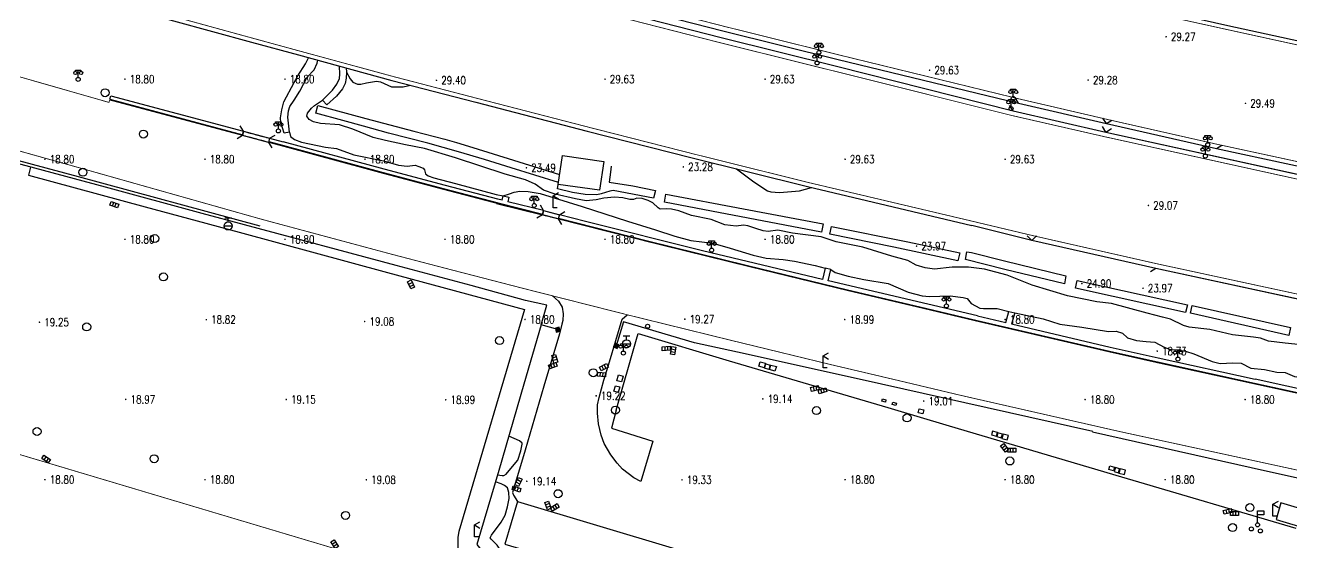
# Model space of a CAD drawing. Extents: x 404846 to 408477, y 3390929 to 3392894.
# Drawn here: x 405858.9 to 406017.2, y 3392216.5 to 3392281.1 of the extents above; entities that cross this region are included whole.
import ezdxf
from ezdxf.enums import TextEntityAlignment as Align

# ---------------------------------------------------------------- set-up
doc = ezdxf.new("R2010")
doc.units = 0
doc.header["$LTSCALE"] = 0.5
doc.linetypes.add('X5', pattern=[3, 2, -1])
doc.layers.get('0').update_dxf_attribs({"linetype": 'CONTINUOUS'})
doc.layers.add('ASSIST', color=7, linetype='CONTINUOUS', plot=False)
for name, color, linetype in [('DLDW', 11, 'CONTINUOUS'), ('DLSS', 4, 'CONTINUOUS'), ('DMTZ', 3, 'CONTINUOUS'), ('FZTZ', 7, 'CONTINUOUS'), ('GCD', 1, 'CONTINUOUS'), ('GXYZ', 2, 'CONTINUOUS'), ('JMD', 6, 'CONTINUOUS'), ('SXSS', 5, 'CONTINUOUS'), ('ZBTZ', 3, 'CONTINUOUS')]:
    doc.layers.add(name, color=color, linetype=linetype)
doc.styles.add('HZ', font='rs.shx', dxfattribs={"width": 0.8, "bigfont": 'hztxt.shx'})
doc.linetypes.add('10411', pattern='A,2,[150,AAA.SHX,S=1,R=0,X=0,Y=1],2,[151,AAA.SHX,S=1,R=0,X=0,Y=3],1e-11', length=4)
doc.linetypes.add('10421', pattern='A,2,[150,AAA.SHX,S=0.5,R=0,X=0,Y=0.5],1e-11', length=2)
doc.linetypes.add('10422', pattern='A,0.75,[150,AAA.SHX,S=0.5,R=0,X=0,Y=0.5],1.5,[177,AAA.SHX,S=1,R=0,X=0,Y=0.4],0.75', length=3)
doc.linetypes.add('1161', pattern='A,0,[149,AAA.SHX,S=0.15,R=0,X=0,Y=0],-1.6', length=1.6)
doc.linetypes.add('447', pattern='A,8,-1,[148,AAA.SHX,S=1,R=0,X=0,Y=0],-1', length=10)

# ---------------------------------------------------------------- blocks, each defined once
blk = doc.blocks.new('gc097')
for p, q in [((-0.7, 2), (-0.7, 2.3)), ((-0.7, 2.3), (0.7, 2.3)), ((0, 0.5), (0, 2.3)), ((0.7, 2.3), (0.7, 2))]:
    blk.add_line(p, q)
for centre, radius in [((-0.7, 1.6), 0.4), ((0, 0), 0.5), ((0.73, 1.6), 0.4)]:
    blk.add_circle(centre, radius)
blk = doc.blocks.new('gc098')
for p, q in [((0, 0.5), (0, 3.5)), ((0, 3.5), (1.6, 3.5)), ((1.6, 3.5), (1.6, 2.5)), ((1.6, 2.5), (0, 2.5))]:
    blk.add_line(p, q)
blk.add_circle((0, 0), 0.5)
blk = doc.blocks.new('gc052')
for p, q in [((0, 3), (1.39, 3.8)), ((0, 3), (1.39, 2.2)), ((0, 0), (0, 3)), ((1, 0), (0, 0))]:
    blk.add_line(p, q)
blk = doc.blocks.new('GC200')
at = {"linetype": 'Continuous', "const_width": 0.2, "flags": 128}
blk.add_lwpolyline([(-0.1, 0, 1), (0.1, 0, 1)], format="xyb", close=True, dxfattribs=at)
blk = doc.blocks.new('gc170')
at = {"linetype": 'Continuous'}
blk.add_circle((0, 0), 0.5, dxfattribs=at)
blk = doc.blocks.new('gc188')
blk.add_circle((0, 0), 1)
blk = doc.blocks.new('gc041')
for p, q in [((-1, 0.5), (1, 0.5)), ((-1, -0.5), (-1, 0.5)), ((-0.33, 0.5), (-0.33, -0.5)), ((0.33, 0.5), (0.33, -0.5)), ((1, 0.5), (1, -0.5)), ((1, -0.5), (-1, -0.5))]:
    blk.add_line(p, q)
blk = doc.blocks.new('gc133')
for p, q in [((-1, 0), (1, 0)), ((-0.8, 2), (0.8, 2)), ((0, 1), (0, 2))]:
    blk.add_line(p, q)
blk.add_circle((0, 0), 1)
blk = doc.blocks.new('*U31')
at = {"linetype": 'Continuous'}
for points in [[(0, 0), (0.5, 0.5), (-0.5, 0.5)], [(0, 0), (-0.5, 0.5), (-0.5, -0.5)], [(0, 0), (-0.5, -0.5), (0.5, -0.5)], [(0, 0), (0.5, -0.5), (0.5, 0.5)]]:
    blk.add_solid(points, dxfattribs=at)
blk = doc.blocks.new('gc002')
blk.add_lwpolyline([(-0.5, -0.5), (0.5, -0.5), (0.5, 0.5), (-0.5, 0.5), (-0.5, -0.5)])
at = {"linetype": 'Continuous'}
blk.add_blockref('*U31', (0, 0), dxfattribs=at)

msp = doc.modelspace()

# ---------------------------------------------------------------- linework, layer by layer
at = {"layer": 'ASSIST', "linetype": 'Continuous', "flags": 128}
for points, elevation in [([(405745.902, 3392322.124), (405756.099, 3392318.712), (405772.821, 3392313.184), (405789.092, 3392307.926), (405810.397, 3392301.308), (405830.474, 3392295.229), (405846.415, 3392290.52), (405860.958, 3392286.335), (405877.443, 3392281.671), (405887.174, 3392279.001), (405893.033, 3392277.401), (405904.696, 3392274.224), (405915.207, 3392271.49), (405929.118, 3392267.896), (405942.097, 3392264.595), (405956.645, 3392260.98), (405977.202, 3392256.13)], 29.486), ([(405815.225, 3392316.851), (405835.143, 3392310.837), (405850.975, 3392306.161), (405865.463, 3392301.992), (405881.82, 3392297.375), (405891.478, 3392294.725), (405897.327, 3392293.128), (405908.889, 3392289.983), (405919.299, 3392287.276), (405933.198, 3392283.685), (405946.074, 3392280.408), (405960.483, 3392276.827), (405983.024, 3392271.39)], 29.419), ([(405850.747, 3392305.381), (405865.238, 3392301.211), (405881.598, 3392296.58), (405891.26, 3392293.929), (405897.11, 3392292.332), (405908.676, 3392289.182), (405919.091, 3392286.473), (405932.991, 3392282.882), (405945.868, 3392279.588), (405960.284, 3392276.006), (405982.35, 3392270.426)], 29.824), ([(405983.024, 3392271.39), (405994.014, 3392268.837), (405994.017, 3392268.836), (406007.761, 3392265.728), (406035.628, 3392259.718), (406054.519, 3392255.836), (406057.584, 3392270.754), (406038.693, 3392274.635), (406009.2, 3392281.039), (406001.226, 3392282.837), (406001.229, 3392282.836), (405986.494, 3392286.237)], 29.514), ([(405982.35, 3392270.426), (405993.957, 3392267.775), (405993.952, 3392267.776), (406021.149, 3392261.797), (406035.428, 3392258.747), (406054.444, 3392254.84), (406051.373, 3392239.896), (406032.358, 3392243.803)], 29.586), ([(406032.358, 3392243.803), (406000.181, 3392250.74), (405984.697, 3392254.248), (405984.697, 3392254.248), (405977.202, 3392256.13)], 29.24)]:
    msp.add_lwpolyline(points, dxfattribs=dict(at, elevation=elevation))
for points, elevation in [([(405886.169, 3392267.869), (405889.443, 3392266.997), (405889.306, 3392266.486), (405886.06, 3392267.35), (405886.169, 3392267.869)], 18.994), ([(405923.687, 3392257.973), (405925.654, 3392257.455), (405925.514, 3392256.922), (405923.542, 3392257.424), (405923.687, 3392257.973)], 18.615)]:
    msp.add_lwpolyline(points, close=True, dxfattribs=dict(at, elevation=elevation))
at = {"layer": 'DLSS', "linetype": 'Continuous'}
for p, q in [((405983.024, 3392271.39), (405982.601, 3392272.069)), ((405982.35, 3392270.426), (405981.924, 3392271.103)), ((405982.35, 3392270.426), (405993.957, 3392267.775)), ((405983.024, 3392271.39), (405994.014, 3392268.837)), ((405993.952, 3392267.776), (405993.521, 3392268.45)), ((405994.017, 3392268.836), (405993.59, 3392269.513)), ((405994.014, 3392268.837), (405994.693, 3392269.26)), ((405994.017, 3392268.836), (406007.761, 3392265.728)), ((405993.952, 3392267.776), (406021.149, 3392261.797)), ((405993.957, 3392267.775), (405994.634, 3392268.201)), ((406007.761, 3392265.728), (406008.438, 3392266.155)), ((405984.697, 3392254.248), (405984.131, 3392254.814)), ((405984.697, 3392254.248), (405985.263, 3392254.814)), ((405984.697, 3392254.248), (405984.697, 3392254.248)), ((406000.181, 3392250.74), (405999.509, 3392250.306)), ((406032.358, 3392243.803), (406000.181, 3392250.74))]:
    msp.add_line(p, q, dxfattribs=at)
at = {"layer": 'DLSS', "linetype": 'Continuous', "const_width": 0.1, "flags": 128}
for points, elevation in [([(405851.141, 3392306.732), (405865.628, 3392302.564), (405881.98, 3392297.952), (405891.636, 3392295.303), (405897.485, 3392293.706), (405909.045, 3392290.57), (405919.452, 3392287.864), (405933.35, 3392284.272), (405946.218, 3392280.98), (405960.622, 3392277.4), (405983.144, 3392271.905)], 29.821), ([(405850.56, 3392304.74), (405865.054, 3392300.57), (405881.417, 3392295.932), (405891.083, 3392293.281), (405896.932, 3392291.684), (405896.919, 3392291.682), (405908.503, 3392288.531), (405918.922, 3392285.821), (405932.822, 3392282.229), (405945.705, 3392278.939), (405960.127, 3392275.355), (405982.215, 3392269.838)], 29.811), ([(405846.559, 3392291.014), (405861.1, 3392286.83), (405877.58, 3392282.165), (405887.31, 3392279.496), (405893.168, 3392277.896), (405904.829, 3392274.724), (405915.337, 3392271.991), (405929.247, 3392268.397), (405942.222, 3392265.093), (405956.766, 3392261.479), (405977.32, 3392256.629)], 29.807), ([(406127.997, 3392265.931), (406111.513, 3392264.194), (406097.218, 3392262.608), (406082.442, 3392265.472), (406059.958, 3392269.792), (406038.586, 3392274.129), (406009.105, 3392280.571), (406001.113, 3392282.332), (405986.377, 3392285.733)], 29.159), ([(405855.055, 3392275.569), (405869.357, 3392271.477), (405869.437, 3392271.776)], 19.135), ([(405869.437, 3392271.776), (405891.009, 3392266.032)], 19.121), ([(405983.144, 3392271.905), (405994.133, 3392269.351), (406007.875, 3392266.244), (406035.739, 3392260.234), (406035.733, 3392260.231), (406057.082, 3392255.796), (406064.637, 3392254.311), (406065.063, 3392254.208), (406065.367, 3392253.821), (406065.416, 3392253.41), (406065.344, 3392252.963), (406065.046, 3392252.546), (406064.664, 3392252.302), (406064.351, 3392252.248), (406056.748, 3392253.738), (406035.308, 3392258.16), (406035.302, 3392258.157), (406021.021, 3392261.207), (405993.823, 3392267.187), (405982.215, 3392269.838)], 29.533), ([(405852.708, 3392266.94), (405865.83, 3392263.266), (405888.429, 3392256.889)], 19.19), ([(405891.009, 3392266.032), (405903.602, 3392262.615), (405911.262, 3392260.583), (405917.802, 3392258.874)], 18.953), ([(405917.802, 3392258.874), (405923.542, 3392257.424), (405925.514, 3392256.922), (405936.656, 3392254.101), (405949.15, 3392251.028), (405961.655, 3392247.989), (405970.671, 3392245.868), (405977.831, 3392244.163)], 18.932), ([(405888.429, 3392256.889), (405895.438, 3392255.005), (405904.599, 3392252.546), (405911.596, 3392250.719), (405921.461, 3392248.172), (405934.361, 3392244.906), (405946.899, 3392241.822), (405959.451, 3392238.772), (405968.488, 3392236.646), (405975.637, 3392234.944)], 19.077), ([(406157.365, 3392216.342), (406141.798, 3392220.028), (406122.681, 3392224.447), (406109.403, 3392227.51), (406094.768, 3392230.923), (406080.808, 3392234.122), (406053.827, 3392239.956), (406032.486, 3392244.399), (406000.312, 3392251.335), (405984.832, 3392254.842), (405977.32, 3392256.629)], 28.898), ([(405977.831, 3392244.163), (405994.401, 3392240.324), (406000.369, 3392238.98), (406012.491, 3392236.338), (406047.673, 3392228.674), (406060.619, 3392225.846), (406094.182, 3392218.381), (406134.928, 3392209.402)], 18.819), ([(405917.301, 3392209.891), (405855.391, 3392228.354), (405835.392, 3392234.278)], 18.787), ([(405975.637, 3392234.944), (405995.598, 3392230.402), (406025.785, 3392223.858)], 18.962)]:
    msp.add_lwpolyline(points, dxfattribs=dict(at, elevation=elevation))
at = {"layer": 'DMTZ', "linetype": '10422', "flags": 128}
for points, elevation in [([(405891.93, 3392267.759), (405891.243, 3392267.622), (405890.852, 3392268.965), (405890.795, 3392269.56), (405890.949, 3392270.532), (405891.232, 3392271.532), (405892.507, 3392273.957), (405892.945, 3392274.813), (405893.921, 3392276.3), (405894.292, 3392277.058)], 19.449), ([(405898.994, 3392275.777), (405899.032, 3392275.253), (405899.017, 3392274.515), (405898.889, 3392273.855), (405898.542, 3392273.155), (405897.784, 3392272.244), (405896.59, 3392271.172), (405896.065, 3392271.766), (405897.282, 3392272.997), (405897.836, 3392273.74), (405898.165, 3392274.473), (405898.226, 3392275.015), (405898.154, 3392276.006)], 23.767), ([(405925.523, 3392261.461), (405919.606, 3392263.316), (405916.274, 3392264.331), (405913.035, 3392265.304), (405909.216, 3392266.383), (405904.312, 3392267.651), (405901.182, 3392268.522), (405898.581, 3392269.21), (405895.226, 3392270.114), (405895.482, 3392271.082), (405901.479, 3392269.477), (405907.481, 3392267.884), (405911.351, 3392266.881), (405912.787, 3392266.461), (405914.841, 3392265.854), (405925.678, 3392262.483)], 23.745), ([(405932.142, 3392263.531), (405932.056, 3392262.764), (405931.894, 3392261.536), (405934.817, 3392261.077), (405937.67, 3392260.479), (405937.434, 3392259.524), (405932.389, 3392260.494), (405931.944, 3392260.389), (405930.891, 3392260.058), (405930.338, 3392259.926), (405928.881, 3392259.999), (405927.284, 3392260.216), (405925.396, 3392260.688), (405925.49, 3392261.245)], 23.829), ([(405981.303, 3392250.629), (405976.409, 3392251.851), (405976.569, 3392252.833), (405977.16, 3392252.737), (405981.28, 3392251.701)], 24.427), ([(405981.28, 3392251.701), (405988.943, 3392249.84), (405988.767, 3392248.847), (405981.303, 3392250.629)], 24.691)]:
    msp.add_lwpolyline(points, dxfattribs=dict(at, elevation=elevation))
at = {"layer": 'DMTZ', "linetype": '10411', "flags": 128}
for points, elevation in [([(405899.032, 3392275.253), (405899.484, 3392274.436), (405899.845, 3392274.014), (405900.416, 3392273.743), (405900.832, 3392273.751), (405901.558, 3392273.931), (405902.796, 3392274.147), (405903.277, 3392274.03), (405904.686, 3392273.424), (405906.147, 3392273.422), (405907.043, 3392273.613)], 23.151), ([(405925.114, 3392260.011), (405923.678, 3392260.506), (405922.639, 3392261.259), (405921.408, 3392261.815), (405918.856, 3392262.537), (405912.653, 3392264.543), (405908.787, 3392265.737), (405906.402, 3392266.196), (405903.917, 3392266.701), (405902.378, 3392267.111), (405899.836, 3392268.135), (405898.164, 3392268.657), (405895.785, 3392268.836), (405894.908, 3392269.052), (405894.36, 3392269.349), (405894.103, 3392269.765), (405894.187, 3392270.122), (405894.662, 3392270.747), (405895.047, 3392271.096), (405896.065, 3392271.766)], 23.273), ([(405984.726, 3392248.669), (405981.628, 3392249.89), (405978.784, 3392250.676), (405976.773, 3392250.907), (405974.729, 3392250.912), (405972.542, 3392250.661), (405971.385, 3392250.818), (405970.26, 3392251.162), (405969.218, 3392251.72), (405967.206, 3392252.281), (405963.566, 3392253.412), (405960.227, 3392254.063), (405958.381, 3392254.689), (405954.784, 3392255.143), (405952.944, 3392255.516), (405951.727, 3392255.349), (405951.135, 3392255.439), (405950.197, 3392255.725), (405949.191, 3392256.065), (405948.658, 3392256.163), (405947.745, 3392256.03), (405946.335, 3392256.19), (405944.606, 3392256.867), (405942.162, 3392257.346), (405940.566, 3392257.935), (405939.654, 3392258.152), (405938.984, 3392258.209), (405938.243, 3392258.153), (405937.983, 3392258.3), (405937.334, 3392258.949), (405936.767, 3392259.25), (405935.993, 3392259.497), (405935.35, 3392259.53), (405934.899, 3392259.366), (405934.466, 3392259.365), (405933.573, 3392259.558), (405932.537, 3392259.641), (405931.187, 3392259.531), (405930.232, 3392259.323), (405928.983, 3392259.178), (405927.684, 3392259.427), (405925.114, 3392260.011)], 23.595), ([(405999.111, 3392245.16), (405994.651, 3392246.37), (405992.835, 3392246.597), (405989.167, 3392247.33), (405984.726, 3392248.669)], 24.163), ([(406022.813, 3392240.378), (406020.891, 3392240.953), (406017.555, 3392241.304), (406016.376, 3392241.431), (406014.278, 3392241.672), (406013.276, 3392242.025), (406012.389, 3392242.183), (406009.795, 3392242.475), (406006.96, 3392243.127), (406004.379, 3392243.415), (406003.656, 3392243.644), (406002.009, 3392244.432), (406001.023, 3392244.674), (405999.111, 3392245.16)], 24.034)]:
    msp.add_lwpolyline(points, dxfattribs=dict(at, elevation=elevation))
at = {"layer": 'DMTZ', "linetype": '10422', "flags": 128}
for points, elevation in [([(405930.646, 3392260.512), (405925.49, 3392261.245), (405926.04, 3392264.854), (405931.199, 3392264.095), (405930.646, 3392260.512)], 24.181), ([(405958.423, 3392255.274), (405944.67, 3392257.919), (405938.771, 3392259.031), (405938.963, 3392260.016), (405948.65, 3392258.178), (405958.627, 3392256.298), (405958.423, 3392255.274)], 24.125), ([(405959.668, 3392255.993), (405969.205, 3392254.053), (405975.688, 3392252.698), (405975.446, 3392251.689), (405967.443, 3392253.396), (405959.439, 3392255.012), (405959.668, 3392255.993)], 24.229), ([(405990.365, 3392249.241), (406004.135, 3392246.196), (406003.902, 3392245.238), (405990.158, 3392248.291), (405990.365, 3392249.241)], 24.781), ([(406004.75, 3392246.122), (406017.043, 3392243.371), (406016.834, 3392242.397), (406004.537, 3392245.159), (406004.75, 3392246.122)], 24.692)]:
    msp.add_lwpolyline(points, close=True, dxfattribs=dict(at, elevation=elevation))
at = {"layer": 'DMTZ', "linetype": '10421', "elevation": 23.481, "flags": 128}
msp.add_lwpolyline([(405947.805, 3392263.177), (405949.949, 3392261.548), (405951.657, 3392260.435), (405952.09, 3392260.294), (405953.181, 3392260.24), (405955.661, 3392260.436), (405957.177, 3392260.855)], dxfattribs=at)
at = {"layer": 'FZTZ', "linetype": 'Continuous', "flags": 128}
for points, elevation in [([(405951.26, 3392238.327), (405950.584, 3392238.527), (405950.755, 3392239.103), (405951.431, 3392238.903), (405951.26, 3392238.327)], 19.601), ([(405951.843, 3392238.137), (405951.297, 3392238.299), (405951.455, 3392238.832), (405952.001, 3392238.67), (405951.843, 3392238.137)], 19.414), ([(405952.599, 3392237.913), (405951.922, 3392238.114), (405952.093, 3392238.69), (405952.769, 3392238.49), (405952.599, 3392237.913)], 19.601), ([(405933.607, 3392237.29), (405933.396, 3392236.575), (405932.849, 3392236.736), (405933.061, 3392237.451), (405933.607, 3392237.29)], 19.608), ([(405933.21, 3392235.948), (405933.004, 3392235.251), (405932.458, 3392235.413), (405932.664, 3392236.11), (405933.21, 3392235.948)], 19.618), ([(405966.39, 3392234.042), (405965.937, 3392234.16), (405966.018, 3392234.467), (405966.47, 3392234.348), (405966.39, 3392234.042)], 20.628), ([(405967.71, 3392233.631), (405967.257, 3392233.749), (405967.338, 3392234.056), (405967.79, 3392233.937), (405967.71, 3392233.631)], 20.57), ([(405970.62, 3392233.234), (405971.207, 3392233.078), (405971.075, 3392232.585), (405970.489, 3392232.741), (405970.62, 3392233.234)], 21.166), ([(405979.666, 3392229.982), (405980.275, 3392229.817), (405980.392, 3392230.251), (405979.783, 3392230.415), (405979.666, 3392229.982)], 21.253), ([(405980.882, 3392229.602), (405981.011, 3392230.073), (405980.462, 3392230.223), (405980.334, 3392229.752), (405980.882, 3392229.602)], 19.475), ([(405981.102, 3392230.068), (405980.959, 3392229.511), (405981.623, 3392229.341), (405981.766, 3392229.899), (405981.102, 3392230.068)], 19.557), ([(405994.909, 3392225.491), (405994.314, 3392225.657), (405994.439, 3392226.104), (405995.034, 3392225.938), (405994.909, 3392225.491)], 21.276), ([(405995.513, 3392225.243), (405995.655, 3392225.732), (405995.143, 3392225.881), (405995.001, 3392225.392), (405995.513, 3392225.243)], 19.409), ([(405995.581, 3392225.191), (405996.264, 3392225.013), (405996.404, 3392225.554), (405995.721, 3392225.731), (405995.581, 3392225.191)], 19.581)]:
    msp.add_lwpolyline(points, close=True, dxfattribs=dict(at, elevation=elevation))
at = {"layer": 'JMD', "linetype": '447', "flags": 128}
for points, elevation in [([(405886.313, 3392256.182), (405881, 3392257.618), (405868.93, 3392260.881), (405857.301, 3392264.002)], 21.736), ([(405905.246, 3392251.13), (405886.313, 3392256.182)], 21.698), ([(405923.379, 3392243.714), (405924.069, 3392246.148), (405921.436, 3392246.75), (405914.618, 3392248.634), (405905.246, 3392251.13)], 21.883), ([(405925.45, 3392243.114), (405923.379, 3392243.714), (405921.208, 3392236.288), (405918.064, 3392225.509), (405915.326, 3392216.267), (405919.75, 3392210.84), (405932.421, 3392207.085), (405947.57, 3392202.609), (405963.059, 3392198.011)], 21.947), ([(405992.317, 3392230.375), (405965.889, 3392236.303), (405948.862, 3392240.074), (405942.529, 3392241.466), (405933.684, 3392244.09), (405932.764, 3392241.102)], 22.063), ([(406279.319, 3392166.083), (406268.136, 3392168.48), (406224.534, 3392178.252), (406194.827, 3392184.896), (406167.173, 3392191.092), (406117.894, 3392202.216), (406076.735, 3392211.423), (406039.771, 3392219.706), (406012.117, 3392225.852), (405992.292, 3392230.289)], 21.866)]:
    msp.add_lwpolyline(points, dxfattribs=dict(at, elevation=elevation))
at = {"layer": 'JMD', "linetype": 'Continuous', "elevation": 20.049, "flags": 128}
msp.add_lwpolyline([(406019.878, 3392220.29), (406015.83, 3392221.49), (406015.213, 3392219.407), (406019.261, 3392218.207), (406019.878, 3392220.29)], close=True, dxfattribs=at)
at = {"layer": 'SXSS', "linetype": 'Continuous'}
for p, q in [((405886.169, 3392267.869), (405885.768, 3392268.561)), ((405886.06, 3392267.35), (405885.368, 3392266.949)), ((405886.169, 3392267.869), (405886.06, 3392267.35)), ((405889.443, 3392266.997), (405889.306, 3392266.486)), ((405889.443, 3392266.997), (405890.135, 3392267.398)), ((405889.306, 3392266.486), (405889.707, 3392265.794)), ((405923.542, 3392257.424), (405922.854, 3392257.015)), ((405923.687, 3392257.973), (405923.284, 3392258.664)), ((405923.687, 3392257.973), (405923.542, 3392257.424)), ((405925.654, 3392257.455), (405925.514, 3392256.922)), ((405925.654, 3392257.455), (405926.345, 3392257.858)), ((405925.514, 3392256.922), (405925.923, 3392256.234))]:
    msp.add_line(p, q, dxfattribs=at)
at = {"layer": 'SXSS', "linetype": 'X5'}
for p, q in [((405889.306, 3392266.486), (405886.06, 3392267.35)), ((405886.169, 3392267.869), (405889.443, 3392266.997)), ((405925.514, 3392256.922), (405923.542, 3392257.424)), ((405923.687, 3392257.973), (405925.654, 3392257.455))]:
    msp.add_line(p, q, dxfattribs=at)
at = {"layer": 'SXSS', "linetype": 'Continuous', "flags": 128}
for points, elevation in [([(405869.462, 3392271.873), (405869.573, 3392272.288), (405886.169, 3392267.869)], 19.215), ([(405869.462, 3392271.873), (405886.081, 3392267.448)], 19.165), ([(405889.443, 3392266.997), (405891.145, 3392266.544)], 18.943), ([(405889.332, 3392266.582), (405891.035, 3392266.129)], 18.943), ([(405891.035, 3392266.129), (405903.627, 3392262.711), (405911.287, 3392260.679), (405917.827, 3392258.971)], 18.953), ([(405918.519, 3392259.253), (405917.939, 3392259.397), (405911.399, 3392261.105), (405903.742, 3392263.137), (405891.145, 3392266.544)], 18.739), ([(405917.827, 3392258.971), (405923.567, 3392257.521), (405923.567, 3392257.521)], 18.731), ([(405918.519, 3392259.253), (405918.644, 3392259.795), (405919.338, 3392259.636), (405919.211, 3392259.082)], 18.642), ([(405923.687, 3392257.973), (405919.211, 3392259.082)], 18.628), ([(405917.802, 3392258.874), (405923.542, 3392257.424)], 18.788), ([(405958.523, 3392249.384), (405943.52, 3392252.949), (405928.929, 3392256.591), (405925.654, 3392257.455)], 18.577), ([(405925.539, 3392257.018), (405936.68, 3392254.198), (405949.173, 3392251.125), (405961.679, 3392248.087), (405970.694, 3392245.965), (405977.854, 3392244.261)], 18.98), ([(405959.233, 3392249.215), (405959.57, 3392250.598), (405958.861, 3392250.771), (405958.523, 3392249.384)], 18.643), ([(405977.913, 3392244.818), (405959.275, 3392249.205), (405959.233, 3392249.215)], 18.604), ([(405977.913, 3392244.818), (405981.462, 3392243.987), (405981.808, 3392245.391), (405982.555, 3392245.198), (405982.17, 3392243.821), (405994.501, 3392240.932), (406000.472, 3392239.579), (406012.615, 3392236.929)], 18.562), ([(405977.854, 3392244.261), (405994.423, 3392240.422), (406000.39, 3392239.077), (406012.512, 3392236.435), (406047.694, 3392228.772), (406060.641, 3392225.944), (406094.203, 3392218.478), (406134.95, 3392209.5)], 18.819), ([(406060.657, 3392226.343), (406059.71, 3392226.537), (406059.875, 3392227.341), (406059.14, 3392227.548), (406058.986, 3392226.711), (406041.143, 3392230.643), (406041.366, 3392231.803), (406040.54, 3392231.963), (406040.302, 3392230.828), (406012.615, 3392236.929)], 18.584)]:
    msp.add_lwpolyline(points, dxfattribs=dict(at, elevation=elevation))
at = {"layer": 'ZBTZ', "linetype": '1161', "flags": 128}
for points, elevation in [([(405891.93, 3392267.759), (405891.724, 3392269.634), (405891.8, 3392270.407), (405891.968, 3392270.948), (405892.488, 3392271.769), (405893.224, 3392272.89), (405894.145, 3392274.608), (405895.002, 3392275.528), (405895.372, 3392276.394), (405895.463, 3392276.739)], 19.39), ([(405891.93, 3392267.759), (405892.061, 3392267.233), (405892.542, 3392266.828), (405893.417, 3392266.53), (405896.41, 3392265.893), (405897.791, 3392265.719), (405899.964, 3392264.933), (405903.66, 3392264.197), (405905.532, 3392263.65), (405906.625, 3392263.533), (405907.612, 3392263.647), (405908.095, 3392263.474), (405908.622, 3392263.269), (405908.782, 3392263.039), (405908.917, 3392262.565), (405909.245, 3392262.299), (405909.961, 3392262.069), (405912.671, 3392261.344), (405917.761, 3392259.998), (405918.644, 3392259.795), (405919.428, 3392260.049), (405920.003, 3392260.264), (405920.705, 3392260.406), (405921.737, 3392260.353), (405923.239, 3392260.119)], 18.729), ([(405852.262, 3392265.777), (405865.496, 3392262.214)], 19.321), ([(405859.551, 3392263.398), (405859.294, 3392262.412), (405873.881, 3392258.453), (405880.366, 3392256.69), (405885.651, 3392255.258)], 18.973), ([(405865.496, 3392262.214), (405888.199, 3392256.074)], 19.121), ([(405923.239, 3392260.119), (405928.48, 3392258.487), (405934.185, 3392256.633), (405937.669, 3392255.584), (405940.064, 3392254.769), (405942.093, 3392254.223), (405944.831, 3392253.889), (405947.016, 3392253.262), (405949.87, 3392252.418), (405951.512, 3392252.034), (405953.612, 3392251.875), (405955.048, 3392251.649), (405957.606, 3392251.127), (405958.861, 3392250.771)], 18.614), ([(405885.651, 3392255.258), (405904.18, 3392250.262)], 18.617), ([(405904.18, 3392250.262), (405921.29, 3392245.615), (405913.082, 3392217.887), (405912.964, 3392217.199), (405912.944, 3392215.735), (405913.37, 3392213.99), (405913.821, 3392213.057), (405914.456, 3392212.086), (405915.556, 3392211.025), (405916.397, 3392210.409), (405917.301, 3392209.891)], 18.861), ([(405959.57, 3392250.598), (405960.139, 3392250.236), (405961.725, 3392249.789), (405963.712, 3392249.37), (405966.757, 3392248.859), (405969.258, 3392247.803), (405970.974, 3392247.314), (405971.897, 3392247.253), (405974.478, 3392247.324), (405976.112, 3392247.111), (405976.622, 3392246.985), (405977.128, 3392246.363), (405978.201, 3392245.794)], 18.596), ([(405924.789, 3392247.329), (405925.543, 3392246.665), (405926.006, 3392245.921), (405926.113, 3392245.068), (405926.079, 3392244.255), (405925.979, 3392243.798), (405925.676, 3392242.595), (405923.709, 3392236.048), (405921.377, 3392228.072), (405919.808, 3392222.757), (405919.901, 3392222.453), (405920.403, 3392221.635), (405918.834, 3392216.321), (405939.795, 3392210.149), (405956.435, 3392205.193), (405964.005, 3392202.951)], 19.172), ([(405931.905, 3392239.097), (405933.485, 3392244.399), (405934.112, 3392244.969)], 19.153), ([(405978.201, 3392245.794), (405978.644, 3392245.732), (405980.36, 3392245.764), (405981.808, 3392245.391)], 18.578), ([(405982.555, 3392245.198), (405986.094, 3392244.476), (405988.208, 3392243.806), (405990.932, 3392243.41), (405994.272, 3392242.862), (405995.225, 3392242.911), (405996.049, 3392242.688), (405996.674, 3392242.074), (405997.773, 3392241.763), (405998.987, 3392241.618)], 18.655), ([(405932.768, 3392233.036), (405935.302, 3392241.916), (405935.518, 3392242.645)], 19.198), ([(405935.518, 3392242.645), (405946.868, 3392239.2), (405966.689, 3392233.404), (405974.35, 3392231.115)], 19.014), ([(405998.987, 3392241.618), (406000.069, 3392241.526), (406001.218, 3392240.931), (406001.92, 3392240.657), (406003.898, 3392240.411), (406004.944, 3392240.09), (406007.255, 3392239.148), (406008.247, 3392238.9), (406009.817, 3392238.944), (406010.851, 3392238.927), (406012.053, 3392238.291), (406013.796, 3392238.119), (406015.32, 3392237.796), (406016.355, 3392237.753), (406017.528, 3392237.259), (406018.966, 3392237.057), (406020.259, 3392236.792), (406021.107, 3392236.306), (406021.523, 3392236.332), (406022.607, 3392236.743), (406023.703, 3392237.136), (406024.225, 3392237.598), (406024.559, 3392237.47), (406025.249, 3392236.681), (406025.531, 3392236.437), (406026.059, 3392236.659), (406026.375, 3392236.591), (406027.191, 3392235.984), (406028.583, 3392235.519), (406031.258, 3392235.206), (406033.504, 3392234.474), (406034.377, 3392234.323), (406035.573, 3392234.461), (406036.29, 3392234.402), (406036.621, 3392234.206), (406037.517, 3392233.28), (406038.341, 3392232.813), (406038.933, 3392232.256), (406039.712, 3392231.978), (406040.54, 3392231.963)], 18.737), ([(405932.768, 3392233.036), (405932.163, 3392230.79), (405937.321, 3392229.205), (405935.819, 3392224.156), (405934.961, 3392224.626), (405933.539, 3392225.706), (405932.882, 3392226.418), (405932.064, 3392227.481), (405931.233, 3392228.896), (405930.857, 3392229.95), (405930.533, 3392231.36), (405930.406, 3392232.686), (405930.416, 3392233.705), (405930.606, 3392234.639), (405931.225, 3392236.815), (405931.905, 3392239.097)], 19.311), ([(405974.35, 3392231.115), (405995.887, 3392224.72), (406017.711, 3392218.326)], 18.949), ([(405917.911, 3392224.993), (405918.507, 3392224.885), (405918.717, 3392224.903), (405918.994, 3392225.073), (405919.375, 3392225.509), (405920.447, 3392226.818), (405920.816, 3392227.961), (405920.987, 3392228.81), (405921.011, 3392228.939), (405920.674, 3392229.219), (405919.314, 3392229.795)], 19.343), ([(405960.986, 3392201.441), (405960.372, 3392202.157), (405960.372, 3392202.157), (405959.584, 3392202.684), (405959.105, 3392202.852), (405958.334, 3392202.922), (405956.62, 3392202.826), (405955.671, 3392202.519), (405955.127, 3392202.15), (405954.583, 3392201.78), (405954.415, 3392201.733), (405954.199, 3392201.802), (405953.951, 3392202.035), (405953.284, 3392202.759), (405951.512, 3392203.805), (405950.298, 3392204.365), (405949.765, 3392204.503), (405947.525, 3392204.679), (405945.88, 3392204.697), (405945.18, 3392204.429), (405944.884, 3392204.303), (405944.921, 3392204.682), (405944.77, 3392205.428), (405944.453, 3392206.016), (405943.897, 3392206.678), (405943.298, 3392207.072), (405942.31, 3392207.511), (405941.246, 3392207.826), (405939.951, 3392208.066), (405938.746, 3392208.079), (405938.116, 3392207.871), (405937.491, 3392207.513), (405936.892, 3392206.872), (405936.664, 3392206.639), (405936.49, 3392206.575), (405936.382, 3392206.661), (405936.327, 3392206.968), (405935.998, 3392208.061), (405935.659, 3392208.6), (405935.15, 3392209.184), (405934.153, 3392209.845), (405933.228, 3392210.189), (405931.888, 3392210.488), (405930.702, 3392210.563), (405929.801, 3392210.308), (405928.548, 3392209.757), (405928.052, 3392209.542), (405927.919, 3392209.551), (405927.794, 3392209.693), (405927.581, 3392210.357), (405927.366, 3392211.227), (405926.826, 3392211.775), (405925.575, 3392212.45), (405924.198, 3392212.893), (405923.163, 3392213.021), (405922.462, 3392212.938), (405921.829, 3392212.751), (405921.282, 3392212.433), (405920.867, 3392212.259), (405920.743, 3392212.299), (405920.598, 3392212.485), (405920.47, 3392212.881), (405920.222, 3392213.387), (405919.277, 3392214.168), (405918.435, 3392215.428), (405917.876, 3392216.187), (405917.142, 3392216.935), (405917.006, 3392217.098), (405917.177, 3392217.469), (405918.379, 3392219.077), (405918.859, 3392219.929), (405919.172, 3392221.005), (405919.387, 3392222.043), (405919.353, 3392222.787), (405919.162, 3392223.361), (405918.813, 3392223.661), (405918.394, 3392223.847), (405917.653, 3392224.121)], 19.357), ([(405920.403, 3392221.635), (405960.319, 3392209.717)], 19.101)]:
    msp.add_lwpolyline(points, dxfattribs=dict(at, elevation=elevation))

# ---------------------------------------------------------------- block references
at = {"layer": 'DLDW', "linetype": 'Continuous', "xscale": 0.5, "yscale": 0.5}
for name, p in [('gc097', (405958.087, 3392277.708, 29.856)), ('gc097', (405957.86, 3392276.399, 29.84)), ('gc097', (405865.51, 3392274.357, 19.253)), ('gc097', (405982.111, 3392270.697, 29.367)), ('gc097', (405982.366, 3392271.972, 29.367)), ('gc097', (405890.529, 3392267.912, 19.057)), ('gc097', (406006.689, 3392266.196, 29.939)), ('gc097', (406006.387, 3392264.777, 30.167)), ('gc097', (405922.508, 3392258.605, 18.946)), ('gc097', (405944.683, 3392253.029, 19.006)), ('gc097', (405974.024, 3392246.068, 19.055)), ('gc097', (405933.647, 3392240.184, 19.058)), ('gc097', (406002.951, 3392239.441, 19.061)), ('gc098', (406012.905, 3392218.738, 18.886))]:
    msp.add_blockref(name, p, dxfattribs=at)
at = {"layer": 'DLSS', "linetype": 'Continuous', "xscale": 0.5, "yscale": 0.5}
for p in [(405924.865, 3392258.331, 18.744), (405958.605, 3392238.329, 19.108), (406014.812, 3392219.805, 18.886), (405915.024, 3392217.225, 19.433)]:
    msp.add_blockref('gc052', p, dxfattribs=at)
at = {"layer": 'GCD', "linetype": 'Continuous'}
ref = msp.add_blockref('GC200', (406001.476, 3392279.674, 29.265), dxfattribs=dict(at, xscale=0.5, yscale=0.5, zscale=0.5))
ref.add_attrib('height', '29.27', dxfattribs={"linetype": 'Continuous', "height": 1, "style": 'HZ', "width": 0.8}).set_placement((406002.076, 3392279.674, 29.265), align=Align.MIDDLE_LEFT)
ref = msp.add_blockref('GC200', (405871.358, 3392274.379, 18.8), dxfattribs=dict(at, xscale=0.5, yscale=0.5, zscale=0.5))
ref.add_attrib('height', '18.80', dxfattribs={"linetype": 'Continuous', "height": 1, "style": 'HZ', "width": 0.8}).set_placement((405871.958, 3392274.379, 18.8), align=Align.MIDDLE_LEFT)
ref = msp.add_blockref('GC200', (405891.358, 3392274.379, 18.8), dxfattribs=dict(at, xscale=0.5, yscale=0.5, zscale=0.5))
ref.add_attrib('height', '18.80', dxfattribs={"linetype": 'Continuous', "height": 1, "style": 'HZ', "width": 0.8}).set_placement((405891.958, 3392274.379, 18.8), align=Align.MIDDLE_LEFT)
ref = msp.add_blockref('GC200', (405931.358, 3392274.379, 29.629), dxfattribs=dict(at, xscale=0.5, yscale=0.5, zscale=0.5))
ref.add_attrib('height', '29.63', dxfattribs={"linetype": 'Continuous', "height": 1, "style": 'HZ', "width": 0.8}).set_placement((405931.958, 3392274.379, 29.629), align=Align.MIDDLE_LEFT)
ref = msp.add_blockref('GC200', (405951.358, 3392274.379, 29.629), dxfattribs=dict(at, xscale=0.5, yscale=0.5, zscale=0.5))
ref.add_attrib('height', '29.63', dxfattribs={"linetype": 'Continuous', "height": 1, "style": 'HZ', "width": 0.8}).set_placement((405951.958, 3392274.379, 29.629), align=Align.MIDDLE_LEFT)
ref = msp.add_blockref('GC200', (405971.92, 3392275.494, 29.629), dxfattribs=dict(at, xscale=0.5, yscale=0.5, zscale=0.5))
ref.add_attrib('height', '29.63', dxfattribs={"linetype": 'Continuous', "height": 1, "style": 'HZ', "width": 0.8}).set_placement((405972.52, 3392275.494, 29.629), align=Align.MIDDLE_LEFT)
ref = msp.add_blockref('GC200', (405991.737, 3392274.268, 29.275), dxfattribs=dict(at, xscale=0.5, yscale=0.5, zscale=0.5))
ref.add_attrib('height', '29.28', dxfattribs={"linetype": 'Continuous', "height": 1, "style": 'HZ', "width": 0.8}).set_placement((405992.337, 3392274.268, 29.275), align=Align.MIDDLE_LEFT)
ref = msp.add_blockref('GC200', (405910.29, 3392274.234, 29.402), dxfattribs=dict(at, xscale=0.5, yscale=0.5, zscale=0.5))
ref.add_attrib('height', '29.40', dxfattribs={"linetype": 'Continuous', "height": 1, "style": 'HZ', "width": 0.8}).set_placement((405910.89, 3392274.234, 29.402), align=Align.MIDDLE_LEFT)
ref = msp.add_blockref('GC200', (406011.398, 3392271.358, 29.491), dxfattribs=dict(at, xscale=0.5, yscale=0.5, zscale=0.5))
ref.add_attrib('height', '29.49', dxfattribs={"linetype": 'Continuous', "height": 1, "style": 'HZ', "width": 0.8}).set_placement((406011.998, 3392271.358, 29.491), align=Align.MIDDLE_LEFT)
ref = msp.add_blockref('GC200', (405861.358, 3392264.379, 18.8), dxfattribs=dict(at, xscale=0.5, yscale=0.5, zscale=0.5))
ref.add_attrib('height', '18.80', dxfattribs={"linetype": 'Continuous', "height": 1, "style": 'HZ', "width": 0.8}).set_placement((405861.958, 3392264.379, 18.8), align=Align.MIDDLE_LEFT)
ref = msp.add_blockref('GC200', (405881.358, 3392264.379, 18.8), dxfattribs=dict(at, xscale=0.5, yscale=0.5, zscale=0.5))
ref.add_attrib('height', '18.80', dxfattribs={"linetype": 'Continuous', "height": 1, "style": 'HZ', "width": 0.8}).set_placement((405881.958, 3392264.379, 18.8), align=Align.MIDDLE_LEFT)
ref = msp.add_blockref('GC200', (405901.358, 3392264.379, 18.8), dxfattribs=dict(at, xscale=0.5, yscale=0.5, zscale=0.5))
ref.add_attrib('height', '18.80', dxfattribs={"linetype": 'Continuous', "height": 1, "style": 'HZ', "width": 0.8}).set_placement((405901.958, 3392264.379, 18.8), align=Align.MIDDLE_LEFT)
ref = msp.add_blockref('GC200', (405921.531, 3392263.314, 23.49), dxfattribs=dict(at, xscale=0.5, yscale=0.5, zscale=0.5))
ref.add_attrib('height', '23.49', dxfattribs={"linetype": 'Continuous', "height": 1, "style": 'HZ', "width": 0.8}).set_placement((405922.131, 3392263.314, 23.49), align=Align.MIDDLE_LEFT)
ref = msp.add_blockref('GC200', (405941.144, 3392263.426, 23.279), dxfattribs=dict(at, xscale=0.5, yscale=0.5, zscale=0.5))
ref.add_attrib('height', '23.28', dxfattribs={"linetype": 'Continuous', "height": 1, "style": 'HZ', "width": 0.8}).set_placement((405941.744, 3392263.426, 23.279), align=Align.MIDDLE_LEFT)
ref = msp.add_blockref('GC200', (405961.358, 3392264.379, 29.629), dxfattribs=dict(at, xscale=0.5, yscale=0.5, zscale=0.5))
ref.add_attrib('height', '29.63', dxfattribs={"linetype": 'Continuous', "height": 1, "style": 'HZ', "width": 0.8}).set_placement((405961.958, 3392264.379, 29.629), align=Align.MIDDLE_LEFT)
ref = msp.add_blockref('GC200', (405981.358, 3392264.379, 29.629), dxfattribs=dict(at, xscale=0.5, yscale=0.5, zscale=0.5))
ref.add_attrib('height', '29.63', dxfattribs={"linetype": 'Continuous', "height": 1, "style": 'HZ', "width": 0.8}).set_placement((405981.958, 3392264.379, 29.629), align=Align.MIDDLE_LEFT)
ref = msp.add_blockref('GC200', (405999.263, 3392258.616, 29.068), dxfattribs=dict(at, xscale=0.5, yscale=0.5, zscale=0.5))
ref.add_attrib('height', '29.07', dxfattribs={"linetype": 'Continuous', "height": 1, "style": 'HZ', "width": 0.8}).set_placement((405999.863, 3392258.616, 29.068), align=Align.MIDDLE_LEFT)
ref = msp.add_blockref('GC200', (405871.358, 3392254.379, 18.8), dxfattribs=dict(at, xscale=0.5, yscale=0.5, zscale=0.5))
ref.add_attrib('height', '18.80', dxfattribs={"linetype": 'Continuous', "height": 1, "style": 'HZ', "width": 0.8}).set_placement((405871.958, 3392254.379, 18.8), align=Align.MIDDLE_LEFT)
ref = msp.add_blockref('GC200', (405891.358, 3392254.379, 18.8), dxfattribs=dict(at, xscale=0.5, yscale=0.5, zscale=0.5))
ref.add_attrib('height', '18.80', dxfattribs={"linetype": 'Continuous', "height": 1, "style": 'HZ', "width": 0.8}).set_placement((405891.958, 3392254.379, 18.8), align=Align.MIDDLE_LEFT)
ref = msp.add_blockref('GC200', (405911.358, 3392254.379, 18.8), dxfattribs=dict(at, xscale=0.5, yscale=0.5, zscale=0.5))
ref.add_attrib('height', '18.80', dxfattribs={"linetype": 'Continuous', "height": 1, "style": 'HZ', "width": 0.8}).set_placement((405911.958, 3392254.379, 18.8), align=Align.MIDDLE_LEFT)
ref = msp.add_blockref('GC200', (405931.358, 3392254.379, 18.8), dxfattribs=dict(at, xscale=0.5, yscale=0.5, zscale=0.5))
ref.add_attrib('height', '18.80', dxfattribs={"linetype": 'Continuous', "height": 1, "style": 'HZ', "width": 0.8}).set_placement((405931.958, 3392254.379, 18.8), align=Align.MIDDLE_LEFT)
ref = msp.add_blockref('GC200', (405951.358, 3392254.379, 18.8), dxfattribs=dict(at, xscale=0.5, yscale=0.5, zscale=0.5))
ref.add_attrib('height', '18.80', dxfattribs={"linetype": 'Continuous', "height": 1, "style": 'HZ', "width": 0.8}).set_placement((405951.958, 3392254.379, 18.8), align=Align.MIDDLE_LEFT)
ref = msp.add_blockref('GC200', (405970.298, 3392253.531, 23.969), dxfattribs=dict(at, xscale=0.5, yscale=0.5, zscale=0.5))
ref.add_attrib('height', '23.97', dxfattribs={"linetype": 'Continuous', "height": 1, "style": 'HZ', "width": 0.8}).set_placement((405970.898, 3392253.531, 23.969), align=Align.MIDDLE_LEFT)
ref = msp.add_blockref('GC200', (405990.952, 3392248.852, 24.899), dxfattribs=dict(at, xscale=0.5, yscale=0.5, zscale=0.5))
ref.add_attrib('height', '24.90', dxfattribs={"linetype": 'Continuous', "height": 1, "style": 'HZ', "width": 0.8}).set_placement((405991.552, 3392248.852, 24.899), align=Align.MIDDLE_LEFT)
ref = msp.add_blockref('GC200', (405998.596, 3392248.271, 23.972), dxfattribs=dict(at, xscale=0.5, yscale=0.5, zscale=0.5))
ref.add_attrib('height', '23.97', dxfattribs={"linetype": 'Continuous', "height": 1, "style": 'HZ', "width": 0.8}).set_placement((405999.196, 3392248.271, 23.972), align=Align.MIDDLE_LEFT)
ref = msp.add_blockref('GC200', (405881.524, 3392244.355, 18.822), dxfattribs=dict(at, xscale=0.5, yscale=0.5, zscale=0.5))
ref.add_attrib('height', '18.82', dxfattribs={"linetype": 'Continuous', "height": 1, "style": 'HZ', "width": 0.8}).set_placement((405882.124, 3392244.355, 18.822), align=Align.MIDDLE_LEFT)
ref = msp.add_blockref('GC200', (405921.358, 3392244.379, 18.8), dxfattribs=dict(at, xscale=0.5, yscale=0.5, zscale=0.5))
ref.add_attrib('height', '18.80', dxfattribs={"linetype": 'Continuous', "height": 1, "style": 'HZ', "width": 0.8}).set_placement((405921.958, 3392244.379, 18.8), align=Align.MIDDLE_LEFT)
ref = msp.add_blockref('GC200', (405941.334, 3392244.412, 19.271), dxfattribs=dict(at, xscale=0.5, yscale=0.5, zscale=0.5))
ref.add_attrib('height', '19.27', dxfattribs={"linetype": 'Continuous', "height": 1, "style": 'HZ', "width": 0.8}).set_placement((405941.934, 3392244.412, 19.271), align=Align.MIDDLE_LEFT)
ref = msp.add_blockref('GC200', (405961.312, 3392244.366, 18.986), dxfattribs=dict(at, xscale=0.5, yscale=0.5, zscale=0.5))
ref.add_attrib('height', '18.99', dxfattribs={"linetype": 'Continuous', "height": 1, "style": 'HZ', "width": 0.8}).set_placement((405961.912, 3392244.366, 18.986), align=Align.MIDDLE_LEFT)
ref = msp.add_blockref('GC200', (405981.358, 3392244.379, 18.8), dxfattribs=dict(at, xscale=0.5, yscale=0.5, zscale=0.5))
ref.add_attrib('height', '18.80', dxfattribs={"linetype": 'Continuous', "height": 1, "style": 'HZ', "width": 0.8}).set_placement((405981.958, 3392244.379, 18.8), align=Align.MIDDLE_LEFT)
ref = msp.add_blockref('GC200', (405860.67, 3392244.034, 19.254), dxfattribs=dict(at, xscale=0.5, yscale=0.5, zscale=0.5))
ref.add_attrib('height', '19.25', dxfattribs={"linetype": 'Continuous', "height": 1, "style": 'HZ', "width": 0.8}).set_placement((405861.27, 3392244.034, 19.254), align=Align.MIDDLE_LEFT)
ref = msp.add_blockref('GC200', (405901.32, 3392244.125, 19.077), dxfattribs=dict(at, xscale=0.5, yscale=0.5, zscale=0.5))
ref.add_attrib('height', '19.08', dxfattribs={"linetype": 'Continuous', "height": 1, "style": 'HZ', "width": 0.8}).set_placement((405901.92, 3392244.125, 19.077), align=Align.MIDDLE_LEFT)
ref = msp.add_blockref('GC200', (406000.369, 3392240.424, 18.729), dxfattribs=dict(at, xscale=0.5, yscale=0.5, zscale=0.5))
ref.add_attrib('height', '18.73', dxfattribs={"linetype": 'Continuous', "height": 1, "style": 'HZ', "width": 0.8}).set_placement((406000.969, 3392240.424, 18.729), align=Align.MIDDLE_LEFT)
ref = msp.add_blockref('GC200', (405930.246, 3392234.848, 19.218), dxfattribs=dict(at, xscale=0.5, yscale=0.5, zscale=0.5))
ref.add_attrib('height', '19.22', dxfattribs={"linetype": 'Continuous', "height": 1, "style": 'HZ', "width": 0.8}).set_placement((405930.846, 3392234.848, 19.218), align=Align.MIDDLE_LEFT)
ref = msp.add_blockref('GC200', (405871.454, 3392234.399, 18.973), dxfattribs=dict(at, xscale=0.5, yscale=0.5, zscale=0.5))
ref.add_attrib('height', '18.97', dxfattribs={"linetype": 'Continuous', "height": 1, "style": 'HZ', "width": 0.8}).set_placement((405872.054, 3392234.399, 18.973), align=Align.MIDDLE_LEFT)
ref = msp.add_blockref('GC200', (405891.517, 3392234.387, 19.147), dxfattribs=dict(at, xscale=0.5, yscale=0.5, zscale=0.5))
ref.add_attrib('height', '19.15', dxfattribs={"linetype": 'Continuous', "height": 1, "style": 'HZ', "width": 0.8}).set_placement((405892.117, 3392234.387, 19.147), align=Align.MIDDLE_LEFT)
ref = msp.add_blockref('GC200', (405911.448, 3392234.353, 18.985), dxfattribs=dict(at, xscale=0.5, yscale=0.5, zscale=0.5))
ref.add_attrib('height', '18.99', dxfattribs={"linetype": 'Continuous', "height": 1, "style": 'HZ', "width": 0.8}).set_placement((405912.048, 3392234.353, 18.985), align=Align.MIDDLE_LEFT)
ref = msp.add_blockref('GC200', (405951.081, 3392234.46, 19.14), dxfattribs=dict(at, xscale=0.5, yscale=0.5, zscale=0.5))
ref.add_attrib('height', '19.14', dxfattribs={"linetype": 'Continuous', "height": 1, "style": 'HZ', "width": 0.8}).set_placement((405951.681, 3392234.46, 19.14), align=Align.MIDDLE_LEFT)
ref = msp.add_blockref('GC200', (405971.186, 3392234.193, 19.008), dxfattribs=dict(at, xscale=0.5, yscale=0.5, zscale=0.5))
ref.add_attrib('height', '19.01', dxfattribs={"linetype": 'Continuous', "height": 1, "style": 'HZ', "width": 0.8}).set_placement((405971.786, 3392234.193, 19.008), align=Align.MIDDLE_LEFT)
ref = msp.add_blockref('GC200', (405991.358, 3392234.379, 18.8), dxfattribs=dict(at, xscale=0.5, yscale=0.5, zscale=0.5))
ref.add_attrib('height', '18.80', dxfattribs={"linetype": 'Continuous', "height": 1, "style": 'HZ', "width": 0.8}).set_placement((405991.958, 3392234.379, 18.8), align=Align.MIDDLE_LEFT)
ref = msp.add_blockref('GC200', (406011.358, 3392234.379, 18.8), dxfattribs=dict(at, xscale=0.5, yscale=0.5, zscale=0.5))
ref.add_attrib('height', '18.80', dxfattribs={"linetype": 'Continuous', "height": 1, "style": 'HZ', "width": 0.8}).set_placement((406011.958, 3392234.379, 18.8), align=Align.MIDDLE_LEFT)
ref = msp.add_blockref('GC200', (405861.358, 3392224.379, 18.8), dxfattribs=dict(at, xscale=0.5, yscale=0.5, zscale=0.5))
ref.add_attrib('height', '18.80', dxfattribs={"linetype": 'Continuous', "height": 1, "style": 'HZ', "width": 0.8}).set_placement((405861.958, 3392224.379, 18.8), align=Align.MIDDLE_LEFT)
ref = msp.add_blockref('GC200', (405881.358, 3392224.379, 18.8), dxfattribs=dict(at, xscale=0.5, yscale=0.5, zscale=0.5))
ref.add_attrib('height', '18.80', dxfattribs={"linetype": 'Continuous', "height": 1, "style": 'HZ', "width": 0.8}).set_placement((405881.958, 3392224.379, 18.8), align=Align.MIDDLE_LEFT)
ref = msp.add_blockref('GC200', (405901.523, 3392224.365, 19.081), dxfattribs=dict(at, xscale=0.5, yscale=0.5, zscale=0.5))
ref.add_attrib('height', '19.08', dxfattribs={"linetype": 'Continuous', "height": 1, "style": 'HZ', "width": 0.8}).set_placement((405902.123, 3392224.365, 19.081), align=Align.MIDDLE_LEFT)
ref = msp.add_blockref('GC200', (405921.578, 3392224.175, 19.142), dxfattribs=dict(at, xscale=0.5, yscale=0.5, zscale=0.5))
ref.add_attrib('height', '19.14', dxfattribs={"linetype": 'Continuous', "height": 1, "style": 'HZ', "width": 0.8}).set_placement((405922.178, 3392224.175, 19.142), align=Align.MIDDLE_LEFT)
ref = msp.add_blockref('GC200', (405940.979, 3392224.355, 19.326), dxfattribs=dict(at, xscale=0.5, yscale=0.5, zscale=0.5))
ref.add_attrib('height', '19.33', dxfattribs={"linetype": 'Continuous', "height": 1, "style": 'HZ', "width": 0.8}).set_placement((405941.579, 3392224.355, 19.326), align=Align.MIDDLE_LEFT)
ref = msp.add_blockref('GC200', (405961.358, 3392224.379, 18.8), dxfattribs=dict(at, xscale=0.5, yscale=0.5, zscale=0.5))
ref.add_attrib('height', '18.80', dxfattribs={"linetype": 'Continuous', "height": 1, "style": 'HZ', "width": 0.8}).set_placement((405961.958, 3392224.379, 18.8), align=Align.MIDDLE_LEFT)
ref = msp.add_blockref('GC200', (405981.358, 3392224.379, 18.8), dxfattribs=dict(at, xscale=0.5, yscale=0.5, zscale=0.5))
ref.add_attrib('height', '18.80', dxfattribs={"linetype": 'Continuous', "height": 1, "style": 'HZ', "width": 0.8}).set_placement((405981.958, 3392224.379, 18.8), align=Align.MIDDLE_LEFT)
ref = msp.add_blockref('GC200', (406001.358, 3392224.379, 18.8), dxfattribs=dict(at, xscale=0.5, yscale=0.5, zscale=0.5))
ref.add_attrib('height', '18.80', dxfattribs={"linetype": 'Continuous', "height": 1, "style": 'HZ', "width": 0.8}).set_placement((406001.958, 3392224.379, 18.8), align=Align.MIDDLE_LEFT)
at = {"layer": 'GXYZ', "linetype": 'Continuous', "xscale": 0.5, "yscale": 0.5}
for name, p in [('gc188', (405868.867, 3392272.689, 19.217)), ('gc188', (405873.663, 3392267.525, 19.163)), ('gc188', (405866.108, 3392262.751, 19.347)), ('gc133', (405884.255, 3392256.049, 18.944)), ('gc188', (405875.086, 3392254.484, 18.92)), ('gc188', (405876.173, 3392249.696, 18.92)), ('gc188', (405866.575, 3392243.456, 19.1)), ('gc170', (405936.685, 3392243.522, 19.203)), ('gc188', (405918.175, 3392241.738, 18.885)), ('gc133', (405934.042, 3392241.342, 18.915)), ('gc188', (405929.888, 3392237.717, 19.219)), ('gc188', (405932.654, 3392233.056, 19.297)), ('gc188', (405957.782, 3392233.001, 18.988)), ('gc188', (405969.097, 3392232.093, 18.988)), ('gc188', (405860.367, 3392230.391, 19.201)), ('gc188', (405875.006, 3392226.992, 18.788)), ('gc188', (405981.948, 3392226.71, 19.28)), ('gc188', (405925.482, 3392222.627, 19.261)), ('gc188', (406011.952, 3392220.893, 19.226)), ('gc188', (405898.928, 3392219.912, 19.028)), ('gc188', (406009.784, 3392218.401, 19.078)), ('gc170', (406012.139, 3392218.222, 18.861)), ('gc170', (406013.264, 3392217.97, 18.861))]:
    msp.add_blockref(name, p, dxfattribs=at)
for p, rotation in [((405870.025, 3392258.718, 19.024), 160.8396816888886), ((405907.114, 3392248.755, 18.595), 115.8051989916061), ((405925.075, 3392239.467, 19.151), 286.5339943916093), ((405938.996, 3392240.748, 19.129), 3.448175366453086), ((405939.872, 3392240.484, 19.129), 79.42237900079931), ((405924.839, 3392238.62, 19.151), 199.5375777285079), ((405931.213, 3392238.419, 19.196), 26.74431275999005), ((405930.955, 3392237.507, 19.196), 175.2441672149598), ((405957.584, 3392235.757, 19.129), 14.04789457637236), ((405958.532, 3392235.467, 19.115), 17.02727511105238), ((405981.29, 3392228.344, 19.223), 307.4129030026575), ((405861.506, 3392226.959, 19.047), 326.0340313444098), ((405982.206, 3392228.076, 19.223), 180.1948491213727), ((405920.549, 3392224.091, 19.151), 243.2756808592322), ((405920.293, 3392223.211, 19.151), 161.7223632498721), ((405924.239, 3392221.147, 19.151), 289.7658029126288), ((405925.07, 3392220.908, 19.151), 32.0960651229936), ((406009.164, 3392220.408, 18.961), 12.55820430903171), ((406010.039, 3392220.144, 18.936), 180.252144900883), ((405897.578, 3392216.321, 18.997), 302.3708744055069)]:
    msp.add_blockref('gc041', p, dxfattribs=dict(at, rotation=rotation))
at = {"layer": 'JMD', "linetype": 'Continuous', "xscale": 0.5, "yscale": 0.5}
for p, rotation in [((405925.45, 3392243.114, 22.242), 283.7497460637559), ((405932.764, 3392241.102, 22.255), 245.2828546482328)]:
    msp.add_blockref('gc002', p, dxfattribs=dict(at, rotation=rotation))

doc.saveas('drawing.dxf')
